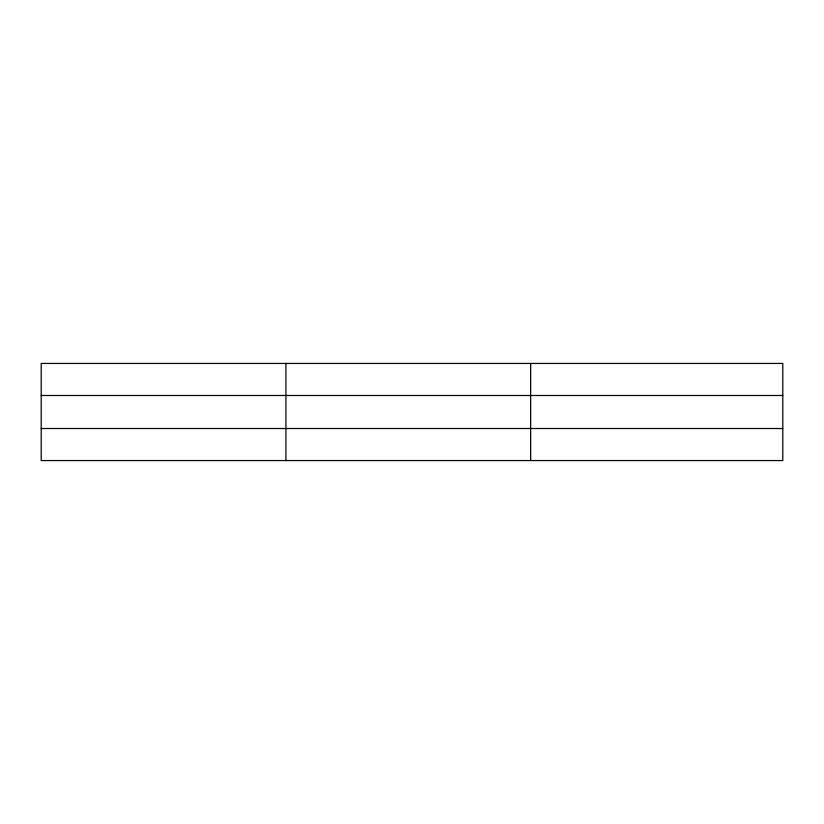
<?xml version="1.0" encoding="UTF-8"?>
<svg xmlns="http://www.w3.org/2000/svg" width="824" height="824" viewBox="0 0 824 824"><rect width="100%" height="100%" fill="white"/><g stroke="black" fill="none" stroke-linecap="round" stroke-linejoin="round"><path stroke-width="1.24" d="M285.928 460.554L285.928 363.446M530.656 460.554L530.656 363.446M782.8 428.511L782.8 460.554L41.2 460.554L41.2 363.446L782.8 363.446L782.8 428.511L41.2 428.511M41.2 395.489L782.8 395.489"/></g></svg>
